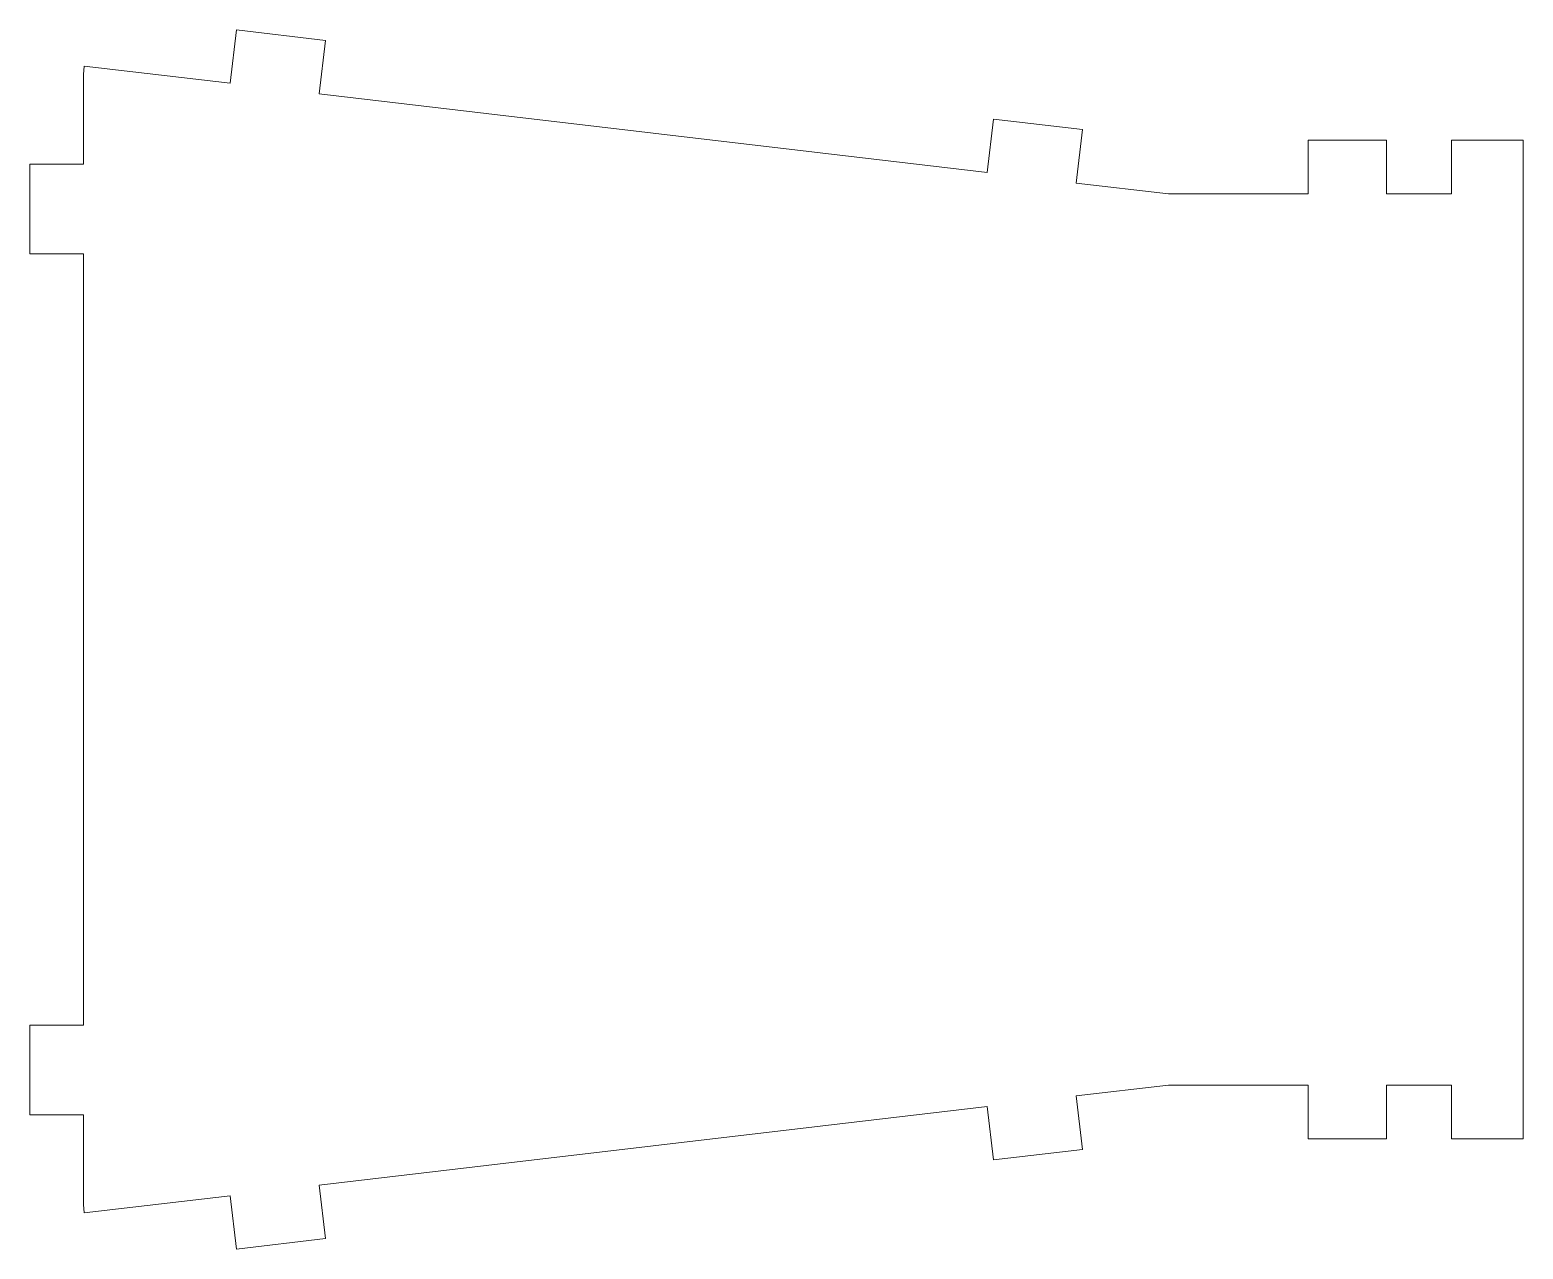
# Model space of a CAD drawing. Header units: millimetres. Extents: x -131 to 131, y -103 to 103.
# Drawn here: x -131.1 to -47.8, y 34.7 to 102.7 of the extents above; entities that cross this region are included whole.
import ezdxf

# ---------------------------------------------------------------- set-up
doc = ezdxf.new("R2010")
doc.units = ezdxf.units.MM
doc.header["$MEASUREMENT"] = 0
doc.layers.add('Camada 1', color=7, linetype='Continuous')

msp = doc.modelspace()

# ---------------------------------------------------------------- linework, layer by layer
at = {"layer": 'Camada 1', "color": 250, "lineweight": 20}
msp.add_open_spline([(-55.4487, 40.8658), (-55.4487, 40.8658), (-59.8288, 40.8658), (-59.8288, 40.8658), (-59.8288, 40.8658), (-59.8288, 40.8658), (-59.8288, 43.8659), (-59.8288, 43.8659), (-59.8288, 43.8659), (-59.8288, 43.8659), (-67.6252, 43.8659), (-67.6252, 43.8659), (-67.6252, 43.8659), (-67.6252, 43.8659), (-72.7659, 43.2598), (-72.7659, 43.2598), (-72.7659, 43.2598), (-72.7659, 43.2598), (-72.4145, 40.2802), (-72.4145, 40.2802), (-72.4145, 40.2802), (-72.4145, 40.2802), (-77.3799, 39.6946), (-77.3799, 39.6946), (-77.3799, 39.6946), (-77.3799, 39.6946), (-77.7312, 42.6742), (-77.7312, 42.6742), (-77.7312, 42.6742), (-77.7312, 42.6742), (-115.0012, 38.2789), (-115.0012, 38.2789), (-115.0012, 38.2789), (-115.0012, 38.2789), (-114.6498, 35.2994), (-114.6498, 35.2994), (-114.6498, 35.2994), (-114.6498, 35.2994), (-119.6155, 34.7137), (-119.6155, 34.7137), (-119.6155, 34.7137), (-119.6155, 34.7137), (-119.9669, 37.6933), (-119.9669, 37.6933), (-119.9669, 37.6933), (-119.9669, 37.6933), (-128.1196, 36.7316), (-128.1196, 36.7316), (-128.1196, 36.7316), (-128.1196, 36.7316), (-128.1478, 37.2001), (-128.1478, 37.2001), (-128.1478, 37.2001), (-128.1478, 37.2001), (-128.1495, 42.2145), (-128.1495, 42.2145), (-128.1495, 42.2145), (-128.1495, 42.2145), (-131.1496, 42.2145), (-131.1496, 42.2145), (-131.1496, 42.2145), (-131.1496, 42.2145), (-131.1496, 47.2144), (-131.1496, 47.2144), (-131.1496, 47.2144), (-131.1496, 47.2144), (-128.1495, 47.2144), (-128.1495, 47.2144), (-128.1495, 47.2144), (-128.1495, 47.2144), (-128.1495, 90.241), (-128.1495, 90.241), (-128.1495, 90.241), (-128.1495, 90.241), (-131.1496, 90.241), (-131.1496, 90.241), (-131.1496, 90.241), (-131.1496, 90.241), (-131.1496, 95.2409), (-131.1496, 95.2409), (-131.1496, 95.2409), (-131.1496, 95.2409), (-128.1495, 95.2409), (-128.1495, 95.2409), (-128.1495, 95.2409), (-128.1495, 95.2409), (-128.1478, 100.2549), (-128.1478, 100.2549), (-128.1478, 100.2549), (-128.1478, 100.2549), (-128.1196, 100.7234), (-128.1196, 100.7234), (-128.1196, 100.7234), (-128.1196, 100.7234), (-119.9669, 99.7621), (-119.9669, 99.7621), (-119.9669, 99.7621), (-119.9669, 99.7621), (-119.6155, 102.7413), (-119.6155, 102.7413), (-119.6155, 102.7413), (-119.6155, 102.7413), (-114.6498, 102.1557), (-114.6498, 102.1557), (-114.6498, 102.1557), (-114.6498, 102.1557), (-115.0012, 99.1765), (-115.0012, 99.1765), (-115.0012, 99.1765), (-115.0012, 99.1765), (-77.7312, 94.7809), (-77.7312, 94.7809), (-77.7312, 94.7809), (-77.7312, 94.7809), (-77.3799, 97.7604), (-77.3799, 97.7604), (-77.3799, 97.7604), (-77.3799, 97.7604), (-72.4145, 97.1748), (-72.4145, 97.1748), (-72.4145, 97.1748), (-72.4145, 97.1748), (-72.7659, 94.1956), (-72.7659, 94.1956), (-72.7659, 94.1956), (-72.7659, 94.1956), (-67.6252, 93.5892), (-67.6252, 93.5892), (-67.6252, 93.5892), (-67.6252, 93.5892), (-59.8288, 93.5892), (-59.8288, 93.5892), (-59.8288, 93.5892), (-59.8288, 93.5892), (-59.8288, 96.5892), (-59.8288, 96.5892), (-59.8288, 96.5892), (-59.8288, 96.5892), (-55.4487, 96.5892), (-55.4487, 96.5892), (-55.4487, 96.5892), (-55.4487, 96.5892), (-55.4487, 93.5892), (-55.4487, 93.5892), (-55.4487, 93.5892), (-55.4487, 93.5892), (-51.8296, 93.5892), (-51.8296, 93.5892), (-51.8296, 93.5892), (-51.8296, 93.5892), (-51.8296, 96.5892), (-51.8296, 96.5892), (-51.8296, 96.5892), (-51.8296, 96.5892), (-47.8298, 96.5892), (-47.8298, 96.5892), (-47.8298, 96.5892), (-47.8298, 96.5892), (-47.8298, 40.8658), (-47.8298, 40.8658), (-47.8298, 40.8658), (-47.8298, 40.8658), (-51.8296, 40.8658), (-51.8296, 40.8658), (-51.8296, 40.8658), (-51.8296, 40.8658), (-51.8296, 43.8659), (-51.8296, 43.8659), (-51.8296, 43.8659), (-51.8296, 43.8659), (-55.4487, 43.8659), (-55.4487, 43.8659), (-55.4487, 43.8659), (-55.4487, 43.8659), (-55.4487, 40.8658), (-55.4487, 40.8658)], degree=3, knots=[0, 0, 0, 0, 0.0227273, 0.0227273, 0.0227273, 0.0227273, 0.0454545, 0.0454545, 0.0454545, 0.0454545, 0.0681818, 0.0681818, 0.0681818, 0.0681818, 0.0909091, 0.0909091, 0.0909091, 0.0909091, 0.1136364, 0.1136364, 0.1136364, 0.1136364, 0.1363636, 0.1363636, 0.1363636, 0.1363636, 0.1590909, 0.1590909, 0.1590909, 0.1590909, 0.1818182, 0.1818182, 0.1818182, 0.1818182, 0.2045455, 0.2045455, 0.2045455, 0.2045455, 0.2272727, 0.2272727, 0.2272727, 0.2272727, 0.25, 0.25, 0.25, 0.25, 0.2727273, 0.2727273, 0.2727273, 0.2727273, 0.2954545, 0.2954545, 0.2954545, 0.2954545, 0.3181818, 0.3181818, 0.3181818, 0.3181818, 0.3409091, 0.3409091, 0.3409091, 0.3409091, 0.3636364, 0.3636364, 0.3636364, 0.3636364, 0.3863636, 0.3863636, 0.3863636, 0.3863636, 0.4090909, 0.4090909, 0.4090909, 0.4090909, 0.4318182, 0.4318182, 0.4318182, 0.4318182, 0.4545455, 0.4545455, 0.4545455, 0.4545455, 0.4772727, 0.4772727, 0.4772727, 0.4772727, 0.5, 0.5, 0.5, 0.5, 0.5227273, 0.5227273, 0.5227273, 0.5227273, 0.5454545, 0.5454545, 0.5454545, 0.5454545, 0.5681818, 0.5681818, 0.5681818, 0.5681818, 0.5909091, 0.5909091, 0.5909091, 0.5909091, 0.6136364, 0.6136364, 0.6136364, 0.6136364, 0.6363636, 0.6363636, 0.6363636, 0.6363636, 0.6590909, 0.6590909, 0.6590909, 0.6590909, 0.6818182, 0.6818182, 0.6818182, 0.6818182, 0.7045455, 0.7045455, 0.7045455, 0.7045455, 0.7272727, 0.7272727, 0.7272727, 0.7272727, 0.75, 0.75, 0.75, 0.75, 0.7727273, 0.7727273, 0.7727273, 0.7727273, 0.7954545, 0.7954545, 0.7954545, 0.7954545, 0.8181818, 0.8181818, 0.8181818, 0.8181818, 0.8409091, 0.8409091, 0.8409091, 0.8409091, 0.8636364, 0.8636364, 0.8636364, 0.8636364, 0.8863636, 0.8863636, 0.8863636, 0.8863636, 0.9090909, 0.9090909, 0.9090909, 0.9090909, 0.9318182, 0.9318182, 0.9318182, 0.9318182, 0.9545455, 0.9545455, 0.9545455, 0.9545455, 0.9772727, 0.9772727, 0.9772727, 0.9772727, 1, 1, 1, 1], dxfattribs=at)

doc.saveas('drawing.dxf')
